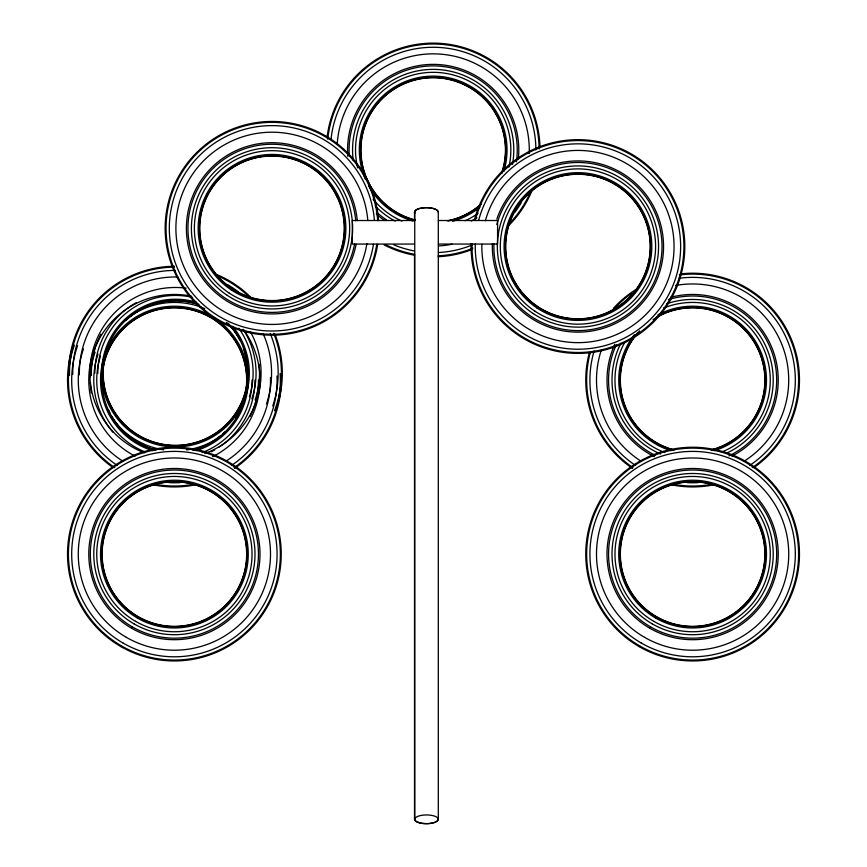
<?xml version="1.0" encoding="UTF-8"?>
<svg xmlns="http://www.w3.org/2000/svg" width="867" height="867" viewBox="0 0 867 867"><rect width="100%" height="100%" fill="white"/><g stroke="black" fill="none" stroke-linecap="round" stroke-linejoin="round"><path stroke-width="1.3" d="M414.198 220.511L352.338 220.511L352.338 244.06L414.198 244.06M438.409 220.511L497.582 220.511L497.582 244.06L438.409 244.06M438.29 819.293L438.29 212.036A11.78 4.357 0 0 0 426.521 207.679A11.78 4.357 0 0 0 414.74 212.036L414.74 819.293M414.513 212.036L414.513 220.153M414.513 253.955L414.513 819.293M414.914 213.163A11.78 4.357 0 0 1 424.754 207.712A11.78 4.357 0 0 1 438.073 212.036M438.073 819.293A11.78 4.357 0 0 1 424.754 823.617A11.78 4.357 0 0 1 414.914 818.166M281.201 382.715A106.847 106.847 0 0 1 234.556 468.375M195.584 484.805A106.847 106.847 0 0 1 153.188 484.805M113.122 467.616A106.847 106.847 0 0 1 72.676 347.342M243.497 329.547A85.605 85.605 0 0 1 212.567 456.692M135.035 456.096A85.605 85.605 0 0 1 191.434 296.178M277.007 376.072A102.696 102.696 0 0 1 231.424 465.481M179.729 482.637A102.696 102.696 0 0 1 169.043 482.637M117.359 465.481A102.696 102.696 0 0 1 77.575 345.814M270.471 377.448A96.118 96.118 0 0 1 225.821 461.266M122.951 461.266A96.118 96.118 0 0 1 83.47 348.892M280.149 373.504A105.969 105.969 0 0 1 234.057 467.638M192.81 484.425A105.969 105.969 0 0 1 155.962 484.425M114.715 467.638A105.969 105.969 0 0 1 74.356 345.099M152.809 450.71A73.858 73.858 0 0 1 114.379 337.014A73.858 73.858 0 0 1 234.393 337.014A73.858 73.858 0 0 1 195.964 450.71M252.037 380.071A77.651 77.651 0 0 1 202.206 452.574M145.309 452.065A77.651 77.651 0 0 1 100.529 356.099M124.469 320.606A77.651 77.651 0 0 1 134.407 313.507M135.566 312.835A77.651 77.651 0 0 1 204.731 308.598M226.363 322.383A77.651 77.651 0 0 1 240.95 340.092M155.616 450.125A72.525 72.525 0 0 1 114.986 338.477A72.525 72.525 0 0 1 233.797 338.477A72.525 72.525 0 0 1 193.157 450.125M102.577 371.986A72.264 72.264 0 0 1 186.503 308.836A72.264 72.264 0 0 1 244.83 396.176M239.487 411.446A72.264 72.264 0 0 1 238.262 413.862M236.973 416.203A72.264 72.264 0 0 1 235.586 418.501M224.531 432.113A72.264 72.264 0 0 1 222.559 433.944M220.5 435.711A72.264 72.264 0 0 1 193.092 449.875M155.681 449.875A72.264 72.264 0 0 1 111.81 416.203M109.892 412.659A72.264 72.264 0 0 1 108.711 410.221M254.996 380.071A80.609 80.609 0 0 1 219.156 447.112M214.691 449.886A80.609 80.609 0 0 1 211.245 451.772M112.927 432.243A80.609 80.609 0 0 1 98.047 354.18M258.453 380.071A84.066 84.066 0 0 1 250.195 416.398M91.317 392.979A84.066 84.066 0 0 1 90.363 382.64M90.363 377.503A84.066 84.066 0 0 1 95.099 352.154M275.002 334.25A106.847 106.847 0 0 1 278.6 401.009M68.645 370.155A106.847 106.847 0 0 1 174.397 266.245M217.162 274.709A106.847 106.847 0 0 1 251.202 297.728M250.379 331.671A85.605 85.605 0 0 1 204.915 453.463M144.312 452.834A85.605 85.605 0 0 1 186.21 288.158M270.287 333.676A102.696 102.696 0 0 1 272.737 406.016M72.774 374.501A102.696 102.696 0 0 1 175.394 270.396M227.913 284.799A102.696 102.696 0 0 1 237.883 291.54M263.297 334.077A96.118 96.118 0 0 1 266.494 403.903M79.352 374.804A96.118 96.118 0 0 1 177.713 276.996M273.69 333.34A105.969 105.969 0 0 1 274.503 410.763M69.523 375.465A105.969 105.969 0 0 1 174.397 267.123M218.029 276.053A105.969 105.969 0 0 1 248.688 296.492M232.605 326.295A73.858 73.858 0 0 1 201.491 442.213A73.858 73.858 0 0 1 101.645 375.617A73.858 73.858 0 0 1 196.701 302.345M238.826 328.214A77.651 77.651 0 0 1 249.425 396.707M221.443 435.657A77.651 77.651 0 0 1 186.687 449.919M163.733 449.843A77.651 77.651 0 0 1 109.101 413.407M97.808 373.471A77.651 77.651 0 0 1 192.539 297.338M228.129 323.239A72.525 72.525 0 0 1 203.463 439.981A72.525 72.525 0 0 1 102.978 375.628A72.525 72.525 0 0 1 198.706 304.393M247.193 381.762A72.264 72.264 0 0 1 168.783 445.042A72.264 72.264 0 0 1 103.346 368.421M103.444 367.088A72.264 72.264 0 0 1 105.145 356.402M125.78 320.606A72.264 72.264 0 0 1 198.63 304.642M227.934 323.413A72.264 72.264 0 0 1 239.639 339.875M243.41 348.523A72.264 72.264 0 0 1 246.044 357.616M246.315 358.927A72.264 72.264 0 0 1 246.792 361.572M243.172 329.352A80.609 80.609 0 0 1 251.809 398.928M94.85 373.135A80.609 80.609 0 0 1 136.26 302.648M259.06 364.281A84.066 84.066 0 0 1 255.082 400.045M91.425 375.411A84.066 84.066 0 0 1 95.435 347.353M95.836 346.139A84.066 84.066 0 0 1 100.908 334.228M377.633 244.451A106.847 106.847 0 0 1 211.635 316.466A106.847 106.847 0 0 1 218.787 135.664A106.847 106.847 0 0 1 378.576 220.565M376.766 244.321A105.969 105.969 0 0 1 212.133 315.74A105.969 105.969 0 0 1 219.221 136.433A105.969 105.969 0 0 1 377.698 220.63M366.882 243.703A96.118 96.118 0 0 1 217.595 307.547A96.118 96.118 0 0 1 223.588 145.288A96.118 96.118 0 0 1 367.76 219.947M373.46 244.266A102.696 102.696 0 0 1 213.932 313.009A102.696 102.696 0 0 1 220.576 139.424A102.696 102.696 0 0 1 374.381 220.153M354.603 243.995A84.066 84.066 0 0 1 223.242 296.785A84.066 84.066 0 0 1 230.189 155.388A84.066 84.066 0 0 1 355.741 220.792M356.109 244.288A85.605 85.605 0 0 1 222.342 298.042A85.605 85.605 0 0 1 229.419 154.055A85.605 85.605 0 0 1 357.28 220.651M532.056 190.447A106.847 106.847 0 0 1 508.539 225.723M472.006 249.523A106.847 106.847 0 0 1 438.247 256.708M414.393 255.169A106.847 106.847 0 0 1 384.2 244.949M337.382 197.318A106.847 106.847 0 0 1 335.15 192.517M327.022 137.81A106.847 106.847 0 0 1 438.073 43.242A106.847 106.847 0 0 1 539.989 147.574M347.797 156.309A85.605 85.605 0 0 1 434.735 64.386A85.605 85.605 0 0 1 518.26 159.42M384.59 220.467A85.605 85.605 0 0 1 376.289 213.954M521.457 202.434A102.696 102.696 0 0 1 514.716 212.404M472.58 244.808A102.696 102.696 0 0 1 438.626 252.525M414.556 250.975A102.696 102.696 0 0 1 393.976 244.906M331.021 139.359A102.696 102.696 0 0 1 438.453 47.414A102.696 102.696 0 0 1 535.871 149.915M529.672 193.764A105.969 105.969 0 0 1 509.763 223.209M472.916 248.211A105.969 105.969 0 0 1 438.203 255.819M414.545 254.291A105.969 105.969 0 0 1 385.793 244.765M327.748 139.219A105.969 105.969 0 0 1 438.03 44.119A105.969 105.969 0 0 1 539.133 148.918M452 244.234A96.118 96.118 0 0 1 438.875 245.925M337.252 143.77A96.118 96.118 0 0 1 438.063 53.982A96.118 96.118 0 0 1 529.217 153.557M365.343 179.209A73.858 73.858 0 0 1 428.916 76.242A73.858 73.858 0 0 1 503.911 171.222M479.971 207.126A73.858 73.858 0 0 1 452.639 221.226M413.169 221.074A73.858 73.858 0 0 1 368.746 186.102M357.605 167.819A77.651 77.651 0 0 1 432.785 72.329A77.651 77.651 0 0 1 508.918 167.06M478.053 213.347A77.651 77.651 0 0 1 465.145 220.738M401.974 221.085A77.651 77.651 0 0 1 373.092 199.172M415.098 220.207A72.525 72.525 0 0 1 363.414 130.169A72.525 72.525 0 0 1 454.709 80.729A72.525 72.525 0 0 1 501.863 173.227M481.033 204.46A72.525 72.525 0 0 1 448.694 220.814M415.163 219.958A72.264 72.264 0 0 1 363.652 130.234A72.264 72.264 0 0 1 454.633 80.978A72.264 72.264 0 0 1 501.625 173.151M480.86 204.265A72.264 72.264 0 0 1 447.329 220.836M353.259 160.59A80.609 80.609 0 0 1 435.061 69.393A80.609 80.609 0 0 1 512.495 164.329M476.904 217.693A80.609 80.609 0 0 1 471.214 221.042M395.222 221.096A80.609 80.609 0 0 1 375.281 206.075M349.336 156.201A84.066 84.066 0 0 1 435.993 65.957A84.066 84.066 0 0 1 516.396 161.815M386.53 219.915A84.066 84.066 0 0 1 376.343 211.927M474.466 219.904A106.847 106.847 0 0 1 646.836 164.849A106.847 106.847 0 0 1 621.65 344.036A106.847 106.847 0 0 1 471.139 243.594M475.322 220.131A105.969 105.969 0 0 1 646.262 165.532A105.969 105.969 0 0 1 621.292 343.224A105.969 105.969 0 0 1 472.027 243.627M485.357 220.749A96.118 96.118 0 0 1 640.778 173.801A96.118 96.118 0 0 1 616.914 334.391A96.118 96.118 0 0 1 481.857 244.266M478.736 220.012A102.696 102.696 0 0 1 644.593 168.404A102.696 102.696 0 0 1 619.775 340.319A102.696 102.696 0 0 1 475.289 243.909M496.824 224.51A84.066 84.066 0 0 1 632.845 182.872A84.066 84.066 0 0 1 611.658 323.543A84.066 84.066 0 0 1 493.93 243.67M496.856 219.08A85.605 85.605 0 0 1 636.454 184.042A85.605 85.605 0 0 1 610.661 325.645A85.605 85.605 0 0 1 492.391 243.616M680.66 273.896A106.847 106.847 0 0 1 753.878 467.616M713.812 484.805A106.847 106.847 0 0 1 671.416 484.805M632.444 468.375A106.847 106.847 0 0 1 589.408 352.425M613.403 308.359A106.847 106.847 0 0 1 635.793 289.589M670.451 297.381A85.605 85.605 0 0 1 731.965 456.096M654.433 456.692A85.605 85.605 0 0 1 614.844 344.275M679.208 278.253A102.696 102.696 0 0 1 749.641 465.481M697.957 482.637A102.696 102.696 0 0 1 687.271 482.637M635.576 465.481A102.696 102.696 0 0 1 594.133 350.929M675.469 285.503A96.118 96.118 0 0 1 744.049 461.266M641.179 461.266A96.118 96.118 0 0 1 601.275 350.149M679.435 274.926A105.969 105.969 0 0 1 752.285 467.638M711.038 484.425A105.969 105.969 0 0 1 674.19 484.425M632.943 467.638A105.969 105.969 0 0 1 590.254 352.652M614.064 308.955A105.969 105.969 0 0 1 631.848 293.263M657.923 314.873A73.858 73.858 0 0 1 760.847 351.807A73.858 73.858 0 0 1 714.191 450.71M671.036 450.71A73.858 73.858 0 0 1 634.416 334.597M663.526 308.078A77.651 77.651 0 0 1 764.607 350.994A77.651 77.651 0 0 1 721.691 452.065M664.794 452.574A77.651 77.651 0 0 1 624.706 342.422M656.352 317.268A72.525 72.525 0 0 1 759.611 352.327A72.525 72.525 0 0 1 711.384 450.125M673.843 450.125A72.525 72.525 0 0 1 637.657 332.755M653.046 319.609A72.264 72.264 0 0 1 758.582 350.571A72.264 72.264 0 0 1 711.319 449.875M673.908 449.875A72.264 72.264 0 0 1 639.651 330.912M666.723 303.732A80.609 80.609 0 0 1 767.588 350.452A80.609 80.609 0 0 1 725.896 453.495M660.546 454.037A80.609 80.609 0 0 1 620.913 343.224M668.381 299.581A84.066 84.066 0 0 1 771.001 349.704A84.066 84.066 0 0 1 728.941 455.879M655.116 455.316A84.066 84.066 0 0 1 616.253 344.925M418.187 822.371A11.78 4.357 0 0 0 437.889 820.42A11.78 4.357 0 0 0 423.464 815.088A11.78 4.357 0 0 0 418.187 822.371M121.402 645.861A105.969 105.969 0 0 0 280.355 554.1A105.969 105.969 0 0 0 121.402 462.328A105.969 105.969 0 0 0 121.402 645.861M120.957 646.63A106.847 106.847 0 0 0 281.233 554.1A106.847 106.847 0 0 0 120.957 461.558A106.847 106.847 0 0 0 120.957 646.63M138.254 616.675A72.264 72.264 0 0 0 246.651 554.1A72.264 72.264 0 0 0 138.254 491.513A72.264 72.264 0 0 0 138.254 616.675M138.124 616.903A72.525 72.525 0 0 0 246.911 554.1A72.525 72.525 0 0 0 138.124 491.296A72.525 72.525 0 0 0 138.124 616.903M126.333 637.332A96.118 96.118 0 0 0 270.504 554.1A96.118 96.118 0 0 0 126.333 470.857A96.118 96.118 0 0 0 126.333 637.332M123.038 643.032A102.696 102.696 0 0 0 277.082 554.1A102.696 102.696 0 0 0 123.038 465.156A102.696 102.696 0 0 0 123.038 643.032M132.358 626.895A84.066 84.066 0 0 0 258.453 554.1A84.066 84.066 0 0 0 132.358 481.293A84.066 84.066 0 0 0 132.358 626.895M135.566 621.336A77.651 77.651 0 0 0 252.037 554.1A77.651 77.651 0 0 0 135.566 486.853A77.651 77.651 0 0 0 135.566 621.336M134.082 623.904A80.609 80.609 0 0 0 254.996 554.1A80.609 80.609 0 0 0 134.082 484.285A80.609 80.609 0 0 0 134.082 623.904M137.452 618.063A73.858 73.858 0 0 0 248.244 554.1A73.858 73.858 0 0 0 137.452 490.126A73.858 73.858 0 0 0 137.452 618.063M131.589 628.228A85.605 85.605 0 0 0 259.992 554.1A85.605 85.605 0 0 0 131.589 479.96A85.605 85.605 0 0 0 131.589 628.228M231.912 288.429A72.264 72.264 0 0 0 344.123 232.974A72.264 72.264 0 0 0 239.996 163.527A72.264 72.264 0 0 0 231.912 288.429M231.771 288.646A72.525 72.525 0 0 0 344.383 232.995A72.525 72.525 0 0 0 239.877 163.299A72.525 72.525 0 0 0 231.771 288.646M228.931 292.905A77.651 77.651 0 0 0 349.499 233.321A77.651 77.651 0 0 0 237.612 158.704A77.651 77.651 0 0 0 228.931 292.905M227.284 295.376A80.609 80.609 0 0 0 352.457 233.516A80.609 80.609 0 0 0 236.29 156.049A80.609 80.609 0 0 0 227.284 295.376M231.034 289.762A73.858 73.858 0 0 0 345.716 233.082A73.858 73.858 0 0 0 239.281 162.096A73.858 73.858 0 0 0 231.034 289.762M537.854 306.647A72.264 72.264 0 0 0 650.066 251.192A72.264 72.264 0 0 0 545.928 181.745A72.264 72.264 0 0 0 537.854 306.647M541.138 309.02A72.525 72.525 0 0 0 650.467 247.171A72.525 72.525 0 0 0 542.243 183.414A72.525 72.525 0 0 0 541.138 309.02M534.863 311.134A77.651 77.651 0 0 0 655.43 251.538A77.651 77.651 0 0 0 543.544 176.922A77.651 77.651 0 0 0 534.863 311.134M533.216 313.594A80.609 80.609 0 0 0 658.389 251.733A80.609 80.609 0 0 0 542.233 174.267A80.609 80.609 0 0 0 533.216 313.594M536.966 307.98A73.858 73.858 0 0 0 651.659 251.3A73.858 73.858 0 0 0 545.224 180.314A73.858 73.858 0 0 0 536.966 307.98M639.185 646.63A106.847 106.847 0 0 0 799.461 554.1A106.847 106.847 0 0 0 639.185 461.558A106.847 106.847 0 0 0 639.185 646.63M656.482 616.675A72.264 72.264 0 0 0 764.878 554.1A72.264 72.264 0 0 0 656.482 491.513A72.264 72.264 0 0 0 656.482 616.675M639.629 645.861A105.969 105.969 0 0 0 798.583 554.1A105.969 105.969 0 0 0 639.629 462.328A105.969 105.969 0 0 0 639.629 645.861M656.352 616.903A72.525 72.525 0 0 0 765.127 554.1A72.525 72.525 0 0 0 656.352 491.296A72.525 72.525 0 0 0 656.352 616.903M644.549 637.332A96.118 96.118 0 0 0 788.732 554.1A96.118 96.118 0 0 0 644.549 470.857A96.118 96.118 0 0 0 644.549 637.332M641.266 643.032A102.696 102.696 0 0 0 795.31 554.1A102.696 102.696 0 0 0 641.266 465.156A102.696 102.696 0 0 0 641.266 643.032M650.586 626.895A84.066 84.066 0 0 0 776.68 554.1A84.066 84.066 0 0 0 650.586 481.293A84.066 84.066 0 0 0 650.586 626.895M653.794 621.336A77.651 77.651 0 0 0 770.264 554.1A77.651 77.651 0 0 0 653.794 486.853A77.651 77.651 0 0 0 653.794 621.336M652.309 623.904A80.609 80.609 0 0 0 773.223 554.1A80.609 80.609 0 0 0 652.309 484.285A80.609 80.609 0 0 0 652.309 623.904M655.68 618.063A73.858 73.858 0 0 0 766.471 554.1A73.858 73.858 0 0 0 655.68 490.126A73.858 73.858 0 0 0 655.68 618.063M649.806 628.228A85.605 85.605 0 0 0 778.219 554.1A85.605 85.605 0 0 0 649.806 479.96A85.605 85.605 0 0 0 649.806 628.228"/></g></svg>
